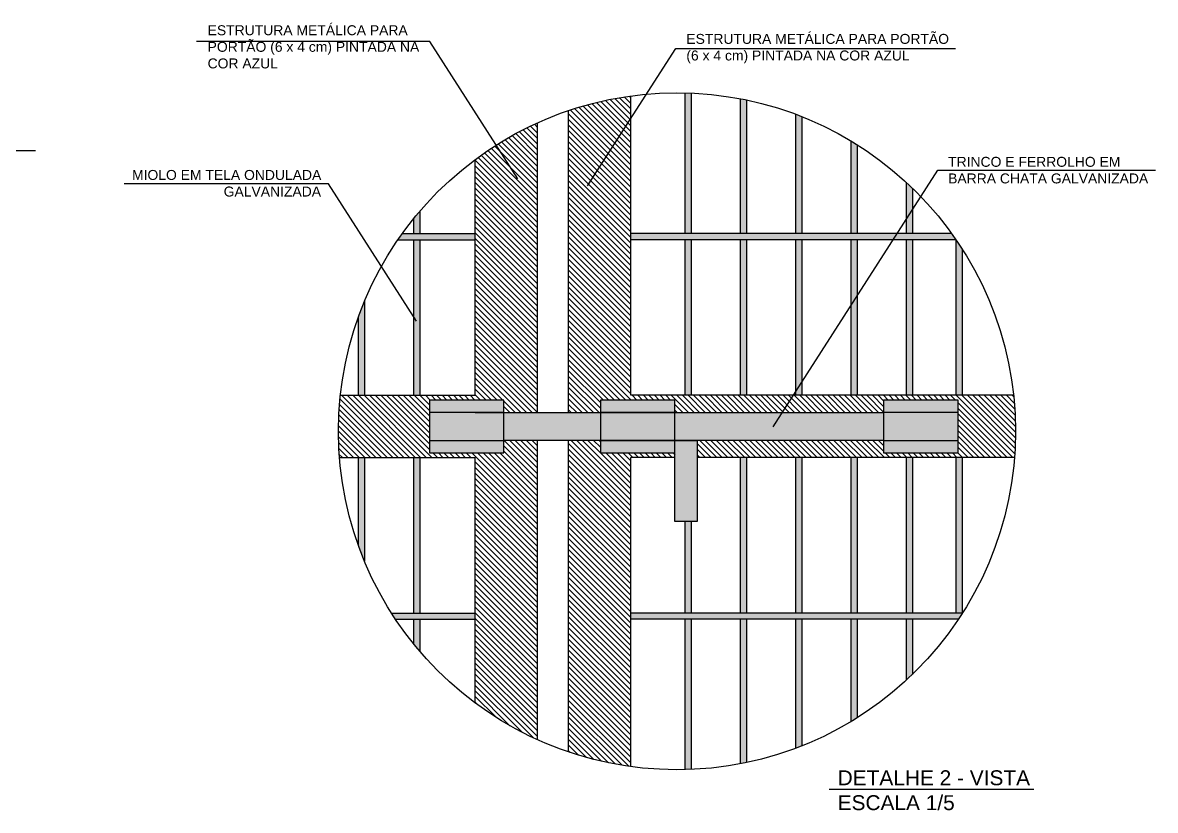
# Model space of a CAD drawing. Extents: x 257.2 to 349.4, y 13.2 to 90.5.
# Drawn here: x 304.496 to 309.048, y 32.129 to 35.294 of the extents above; entities that cross this region are included whole.
import ezdxf

# ---------------------------------------------------------------- set-up
doc = ezdxf.new("R2010")
doc.units = 0
doc.header["$LTSCALE"] = 0.005
doc.layers.get('0').update_dxf_attribs({"linetype": 'CONTINUOUS'})
for name, color, linetype in [('01', 1, 'CONTINUOUS'), ('02', 2, 'CONTINUOUS'), ('A-ESQUADRIAS', 2, 'CONTINUOUS'), ('ARQ-HTC', 9, 'CONTINUOUS'), ('ARQ-SMB-1_025', 1, 'CONTINUOUS'), ('ARQ-TXT-1_025', 6, 'CONTINUOUS'), ('PORTAL_VTA_PROX', 1, 'CONTINUOUS')]:
    doc.layers.add(name, color=color, linetype=linetype)
doc.styles.add('ESC-50-A20', font='arial.ttf', dxfattribs={"height": 0.1})
doc.styles.add('FNDE Texto Cota 0025', font='verdana.ttf', dxfattribs={"height": 0.04})
doc.dimstyles.new('FNDE 1-0025', dxfattribs={"dimscale": 5, "dimtxt": 0.04, "dimasz": 0.0035, "dimexe": 0.15, "dimexo": 0.15, "dimgap": 0.0025, "dimtad": 1, "dimzin": 1, "dimdsep": 46, "dimtxsty": 'FNDE Texto Cota 0025', "dimblk": 'tic', "dimcen": 0.015, "dimdle": 0.15, "dimse1": 1, "dimse2": 1, "dimclrd": 251, "dimclre": 251, "dimclrt": 256, "dimaunit": 1, "dimadec": 3, "dimazin": 0, "dimtfac": 1, "dimtix": 1, "dimtmove": 2, "dimatfit": 3, "dimfxl": 0.15, "dimtvp": 1, "dimtolj": 1, "dimtzin": 0, "dimarcsym": 0})

# ---------------------------------------------------------------- blocks, each defined once
blk = doc.blocks.new('tic')
at = {"color": 251}
for p, q in [((-1, 0), (1, 0)), ((0, -1), (0, 1))]:
    blk.add_line(p, q, dxfattribs=at)
blk.add_line((-0.6, -0.6), (0.6, 0.6))

msp = doc.modelspace()

# ---------------------------------------------------------------- hatches: boundary and pattern name
at = {"layer": 'ARQ-HTC', "linetype": 'Continuous'}
h = msp.add_hatch(color=256, dxfattribs=at)
h.dxf.hatch_style = 1
h.paths.add_polyline_path([(306.3147, 34.447), (306.0213, 34.447, 0.005616), (306.0037, 34.422), (306.3147, 34.422)])
h.paths.add_polyline_path([(306.0918, 34.5367, 0.007191), (306.0668, 34.5066), (306.0668, 34.447), (306.0918, 34.447)])
h.paths.add_polyline_path([(306.0918, 34.422), (306.0668, 34.422), (306.0668, 33.797), (306.0918, 33.797)])
h.paths.add_polyline_path([(305.8694, 34.1747, 0.012759), (305.8444, 34.11), (305.8444, 33.797), (305.8694, 33.797)])
h.paths.add_polyline_path([(308.0717, 34.6294, 0.006321), (308.0467, 34.6531), (308.0467, 34.447), (308.0717, 34.447)])
h.paths.add_polyline_path([(307.8494, 34.804, 0.005392), (307.8244, 34.8193), (307.8244, 34.447), (307.8494, 34.447)])
h.paths.add_polyline_path([(307.627, 34.9168, 0.004925), (307.602, 34.9264), (307.602, 34.447), (307.627, 34.447)])
h.paths.add_polyline_path([(307.4047, 34.9837, 0.004686), (307.3797, 34.9887), (307.3797, 34.447), (307.4047, 34.447)])
h.paths.add_polyline_path([(307.1823, 35.0115, 0.004598), (307.1573, 35.0123), (307.1573, 34.447), (307.1823, 34.447)])
h.paths.add_polyline_path([(308.2294, 34.447), (306.9397, 34.447), (306.9397, 34.422), (308.2457, 34.422), (308.2457, 34.4238, 0.005217)])
h.paths.add_polyline_path([(308.2707, 34.3861, 0.007908), (308.2469, 34.422), (308.2457, 34.422), (308.2457, 33.797), (308.2707, 33.797)])
h.paths.add_polyline_path([(308.0717, 34.422), (308.0467, 34.422), (308.0467, 33.797), (308.0717, 33.797)])
h.paths.add_polyline_path([(307.8494, 34.422), (307.8244, 34.422), (307.8244, 33.797), (307.8494, 33.797)])
h.paths.add_polyline_path([(307.627, 34.422), (307.602, 34.422), (307.602, 33.797), (307.627, 33.797)])
h.paths.add_polyline_path([(307.4047, 34.422), (307.3797, 34.422), (307.3797, 33.797), (307.4047, 33.797)])
h.paths.add_polyline_path([(307.1823, 34.422), (307.1573, 34.422), (307.1573, 33.797), (307.1823, 33.797)])
h.paths.add_polyline_path([(308.2707, 32.919), (308.2707, 32.922), (306.9397, 32.922), (306.9397, 32.897), (308.2563, 32.897, 0.004846)])
h.paths.add_polyline_path([(308.2707, 33.547), (308.2457, 33.547), (308.2457, 32.922), (308.2707, 32.922)])
h.paths.add_polyline_path([(308.0717, 33.547), (308.0467, 33.547), (308.0467, 32.922), (308.0717, 32.922)])
h.paths.add_polyline_path([(308.0717, 32.897), (308.0467, 32.897), (308.0467, 32.6521, 0.006321), (308.0717, 32.6757)])
h.paths.add_polyline_path([(307.8494, 33.547), (307.8244, 33.547), (307.8244, 32.922), (307.8494, 32.922)])
h.paths.add_polyline_path([(307.8494, 32.897), (307.8244, 32.897), (307.8244, 32.4858, 0.005392), (307.8494, 32.5012)])
h.paths.add_polyline_path([(307.627, 33.547), (307.602, 33.547), (307.602, 32.922), (307.627, 32.922)])
h.paths.add_polyline_path([(307.627, 32.897), (307.602, 32.897), (307.602, 32.3787, 0.004925), (307.627, 32.3884)])
h.paths.add_polyline_path([(307.4047, 33.547), (307.3797, 33.547), (307.3797, 32.922), (307.4047, 32.922)])
h.paths.add_polyline_path([(307.4047, 32.897), (307.3797, 32.897), (307.3797, 32.3164, 0.004686), (307.4047, 32.3214)])
h.paths.add_polyline_path([(307.1823, 33.2894), (307.1573, 33.2894), (307.1573, 32.922), (307.1823, 32.922)])
h.paths.add_polyline_path([(307.1823, 32.897), (307.1573, 32.897), (307.1573, 32.2928, 0.004598), (307.1823, 32.2936)])
h.paths.add_polyline_path([(305.8694, 33.547), (305.8444, 33.547), (305.8444, 33.1952, 0.012759), (305.8694, 33.1304)])
h.paths.add_polyline_path([(306.3147, 32.922), (305.9781, 32.922, 0.005487), (305.9944, 32.897), (306.3147, 32.897)])
h.paths.add_polyline_path([(306.0918, 33.547), (306.0668, 33.547), (306.0668, 32.922), (306.0918, 32.922)])
h.paths.add_polyline_path([(306.0918, 32.897), (306.0668, 32.897), (306.0668, 32.7985, 0.007191), (306.0918, 32.7684)])
h = msp.add_hatch(dxfattribs=at)
h.set_pattern_fill('ANSI31', color=150, scale=0.005, angle=90)
h.set_pattern_definition([(135, (-637.963181, -496.773142), (-0.01122532015, -0.01122532015), [])])
h.paths.add_polyline_path([(306.5647, 34.8918, 0.053463), (306.3147, 34.7447), (306.3147, 33.797), (305.7729, 33.797, 0.026597), (305.7652, 33.6526, 0.019432), (305.7693, 33.547), (306.3147, 33.547), (306.3147, 32.5604, 0.053463), (306.5647, 32.4134), (306.5647, 33.6155), (306.4294, 33.6155), (306.4294, 33.5655), (306.1302, 33.5655), (306.1302, 33.778), (306.4294, 33.778), (306.4294, 33.728), (306.5647, 33.728)])
h.paths.add_polyline_path([(306.9397, 35, 0.047316), (306.6897, 34.941), (306.6897, 33.728), (306.8174, 33.728), (306.8174, 33.778), (307.1166, 33.778), (307.1166, 33.728), (307.1189, 33.728), (307.9555, 33.728), (307.9555, 33.778), (308.2548, 33.778), (308.2548, 33.5655), (307.9555, 33.5655), (307.9555, 33.6155), (307.2067, 33.6155), (307.2067, 33.547), (308.4814, 33.547, 0.019432), (308.4855, 33.6526, 0.026597), (308.4778, 33.797), (306.9397, 33.797)])
h.paths.add_polyline_path([(306.9397, 33.547), (307.1166, 33.547), (307.1166, 33.5655), (306.8174, 33.5655), (306.8174, 33.6155), (306.6897, 33.6155), (306.6897, 32.3641, 0.047316), (306.9397, 32.3052)])
h = msp.add_hatch(color=256, dxfattribs=at)
h.dxf.hatch_style = 1
h.paths.add_polyline_path([(308.2548, 33.778), (307.9555, 33.778), (307.9555, 33.728), (308.2548, 33.728)])
h.paths.add_polyline_path([(308.2548, 33.6155), (307.9555, 33.6155), (307.9555, 33.5655), (308.2548, 33.5655)])
h.paths.add_polyline_path([(307.1166, 33.778), (306.8174, 33.778), (306.8174, 33.728), (306.9397, 33.728), (307.1166, 33.728)])
h.paths.add_polyline_path([(307.1166, 33.6155), (306.8174, 33.6155), (306.8174, 33.5655), (307.1166, 33.5655)])
h.paths.add_polyline_path([(306.4294, 33.778), (306.1302, 33.778), (306.1302, 33.728), (306.4294, 33.728)])
h.paths.add_polyline_path([(306.4294, 33.6155), (306.1302, 33.6155), (306.1302, 33.5655), (306.4294, 33.5655)])
h = msp.add_hatch(color=256, dxfattribs=at)
h.dxf.hatch_style = 1
h.paths.add_polyline_path([(306.4294, 33.728), (306.1302, 33.728), (306.1302, 33.6155), (306.4294, 33.6155)])
h.paths.add_polyline_path([(307.1166, 33.728), (306.8174, 33.728), (306.8174, 33.6155), (307.1166, 33.6155)])
h.paths.add_polyline_path([(308.2548, 33.728), (307.9555, 33.728), (307.9555, 33.6155), (308.2548, 33.6155)])
h = msp.add_hatch(color=256, dxfattribs=at)
h.dxf.hatch_style = 1
h.paths.add_polyline_path([(306.8174, 33.728), (306.4294, 33.728), (306.4294, 33.6155), (306.8174, 33.6155)])
h.paths.add_polyline_path([(307.9555, 33.728), (307.1166, 33.728), (307.1166, 33.6155), (307.1189, 33.6155), (307.9555, 33.6155)])
h.paths.add_polyline_path([(307.2067, 33.6155), (307.1166, 33.6155), (307.1166, 33.2894), (307.2067, 33.2894)])

# ---------------------------------------------------------------- linework, layer by layer
at = {"color": 3}
for p, q in [((305.7729, 33.797), (306.3147, 33.797)), ((308.4778, 33.797), (306.9397, 33.797)), ((305.7693, 33.547), (306.3147, 33.547)), ((307.1166, 33.547), (306.9397, 33.547)), ((308.4814, 33.547), (307.2067, 33.547))]:
    msp.add_line(p, q, dxfattribs=at)
for points in [[(306.9397, 33.797), (306.9397, 35)], [(306.6897, 33.728), (306.6897, 34.941)], [(306.5647, 33.728), (306.5647, 34.8918)], [(306.3147, 33.797), (306.3147, 34.7447)], [(306.5647, 32.4134), (306.5647, 33.6155)], [(306.6897, 32.3641), (306.6897, 33.6155)], [(306.3147, 32.5604), (306.3147, 33.547)], [(306.9397, 32.3052), (306.9397, 33.547)]]:
    msp.add_lwpolyline(points, dxfattribs=at)
at = {"layer": '01', "ltscale": 10}
msp.add_line((308.5594, 32.2138), (307.7363, 32.2138), dxfattribs=at)
at = {"layer": '02', "linetype": 'Continuous'}
msp.add_circle((307.1253, 33.6526), 1.3601, dxfattribs=at)
at = {"layer": 'A-ESQUADRIAS', "linetype": 'Continuous'}
for p, q in [((306.4294, 33.728), (306.1302, 33.728)), ((306.3147, 33.728), (306.9397, 33.728)), ((306.4294, 33.728), (306.8174, 33.728)), ((307.1166, 33.728), (306.8174, 33.728)), ((306.8174, 33.728), (306.8174, 33.728)), ((306.8197, 33.728), (307.1189, 33.728)), ((307.1166, 33.728), (307.9555, 33.728)), ((308.2548, 33.728), (307.9555, 33.728)), ((306.1302, 33.6155), (306.4294, 33.6155)), ((306.8174, 33.6155), (307.1166, 33.6155)), ((307.1189, 33.6155), (306.8197, 33.6155)), ((307.9555, 33.6155), (307.1166, 33.6155)), ((307.9555, 33.6155), (308.2548, 33.6155))]:
    msp.add_line(p, q, dxfattribs=at)
for points in [[(306.1302, 33.5655), (306.4294, 33.5655), (306.4294, 33.778), (306.1302, 33.778)], [(306.8174, 33.5655), (307.1166, 33.5655), (307.1166, 33.778), (306.8174, 33.778)], [(307.9555, 33.5655), (308.2548, 33.5655), (308.2548, 33.778), (307.9555, 33.778)], [(307.1166, 33.6155), (307.2067, 33.6155), (307.2067, 33.2894), (307.1166, 33.2894)]]:
    msp.add_lwpolyline(points, close=True, dxfattribs=at)
at = {"layer": 'ARQ-HTC', "linetype": 'Continuous'}
msp.add_line((306.8174, 33.6155), (306.4294, 33.6155), dxfattribs=at)
at = {"layer": 'PORTAL_VTA_PROX'}
for p, q in [((307.1573, 35.0123), (307.1573, 34.447)), ((307.1823, 35.0115), (307.1823, 34.447)), ((307.3797, 34.9887), (307.3797, 34.447)), ((307.4047, 34.9837), (307.4047, 34.447)), ((307.602, 34.9264), (307.602, 34.447)), ((307.627, 34.9168), (307.627, 34.447)), ((307.8244, 34.8193), (307.8244, 34.447)), ((307.8494, 34.804), (307.8494, 34.447)), ((308.0467, 34.6531), (308.0467, 34.447)), ((308.0717, 34.6294), (308.0717, 34.447)), ((306.0668, 34.5066), (306.0668, 34.447)), ((306.0918, 34.5367), (306.0918, 34.447)), ((306.0037, 34.422), (306.3147, 34.422)), ((306.0213, 34.447), (306.3147, 34.447)), ((306.0668, 34.422), (306.0668, 33.797)), ((306.0918, 34.422), (306.0918, 33.797)), ((308.2294, 34.447), (306.9397, 34.447)), ((308.2469, 34.422), (306.9397, 34.422)), ((307.1573, 34.422), (307.1573, 33.797)), ((307.1823, 34.422), (307.1823, 33.797)), ((307.3797, 34.422), (307.3797, 33.797)), ((307.4047, 34.422), (307.4047, 33.797)), ((307.602, 34.422), (307.602, 33.797)), ((307.627, 34.422), (307.627, 33.797)), ((307.8244, 34.422), (307.8244, 33.797)), ((307.8494, 34.422), (307.8494, 33.797)), ((308.0467, 34.422), (308.0467, 33.797)), ((308.0717, 34.422), (308.0717, 33.797)), ((308.2457, 34.4238), (308.2457, 33.797)), ((308.2707, 34.3861), (308.2707, 33.797)), ((305.8694, 34.1747), (305.8694, 33.797)), ((305.8444, 34.11), (305.8444, 33.797)), ((305.8444, 33.547), (305.8444, 33.1952)), ((305.8694, 33.547), (305.8694, 33.1304)), ((306.0668, 33.547), (306.0668, 32.922)), ((306.0918, 33.547), (306.0918, 32.922)), ((307.3797, 33.547), (307.3797, 32.922)), ((307.4047, 33.547), (307.4047, 32.922)), ((307.602, 33.547), (307.602, 32.922)), ((307.627, 33.547), (307.627, 32.922)), ((307.8244, 33.547), (307.8244, 32.922)), ((307.8494, 33.547), (307.8494, 32.922)), ((308.0467, 33.547), (308.0467, 32.922)), ((308.0717, 33.547), (308.0717, 32.922)), ((308.2457, 33.547), (308.2457, 32.922)), ((308.2707, 33.547), (308.2707, 32.919)), ((307.1573, 33.2894), (307.1573, 32.922)), ((307.1823, 33.2894), (307.1823, 32.922)), ((305.9781, 32.922), (306.3147, 32.922)), ((308.2726, 32.922), (306.9397, 32.922)), ((305.9944, 32.897), (306.3147, 32.897)), ((306.0668, 32.897), (306.0668, 32.7985)), ((306.0918, 32.897), (306.0918, 32.7684)), ((308.2563, 32.897), (306.9397, 32.897)), ((307.1573, 32.897), (307.1573, 32.2928)), ((307.1823, 32.897), (307.1823, 32.2936)), ((307.3797, 32.897), (307.3797, 32.3164)), ((307.4047, 32.897), (307.4047, 32.3214)), ((307.602, 32.897), (307.602, 32.3787)), ((307.627, 32.897), (307.627, 32.3884)), ((307.8244, 32.897), (307.8244, 32.4858)), ((307.8494, 32.897), (307.8494, 32.5012)), ((308.0467, 32.897), (308.0467, 32.6521)), ((308.0717, 32.897), (308.0717, 32.6757))]:
    msp.add_line(p, q, dxfattribs=at)

# ---------------------------------------------------------------- texts
at = {"layer": 'ARQ-TXT-1_025', "char_height": 0.04, "attachment_point": 1, "style": 'ESC-50-A20'}
for s, insert, width in [('ESTRUTURA METÁLICA PARA PORTÃO (6 x 4 cm) PINTADA NA COR AZUL', (305.2392, 35.284), 0.966432), ('ESTRUTURA METÁLICA PARA PORTÃO (6 x 4 cm) PINTADA NA COR AZUL', (307.1629, 35.2492), 1.091298), ('TRINCO E FERROLHO EM BARRA CHATA GALVANIZADA', (308.2148, 34.7552), 0.871456), ('\\pi0.073736;MIOLO EM TELA ONDULADA \\P\\pi0.44203;GALVANIZADA', (304.8617, 34.7025), 0.830407)]:
    msp.add_mtext(s, dxfattribs=dict(at, insert=insert, width=width))
at = {"layer": 'ARQ-TXT-1_025', "color": 3, "insert": (307.7709, 32.1294), "char_height": 0.06, "width": 1.163625, "attachment_point": 7, "style": 'ESC-50-A20'}
msp.add_mtext('DETALHE 2 - VISTA\\P{\\C256;ESCALA 1/5}', dxfattribs=at)

# ---------------------------------------------------------------- leaders
at = {"layer": 'ARQ-SMB-1_025', "ltscale": 10}
for points in [[(306.4864, 34.6673), (306.1317, 35.2193), (305.194, 35.2193)], [(306.7656, 34.6383), (307.1202, 35.1904), (308.2447, 35.1904)], [(302.6994, 33.5356), (303.6554, 34.7802), (304.5471, 34.7802)], [(307.5119, 33.6705), (308.1732, 34.7017), (309.0475, 34.7017)], [(306.0792, 34.0949), (305.7245, 34.6469), (304.9034, 34.6469)]]:
    msp.add_leader(points, dimstyle='FNDE 1-0025', override={"dimlfac": 100, "dimclrd": 252, "dimclre": 252}, dxfattribs=at)

doc.saveas('drawing.dxf')
